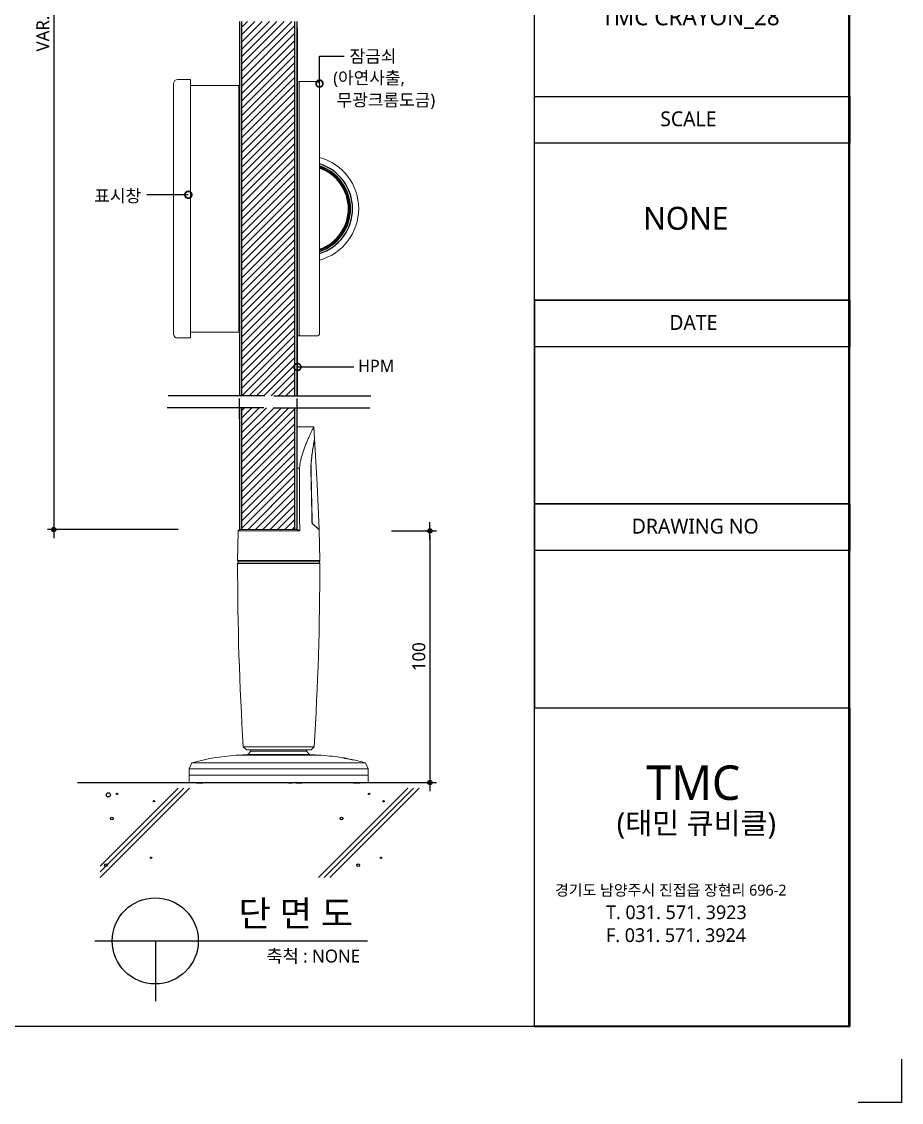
# Model space of a CAD drawing. Extents: x -256 to 8104, y -176 to 5714.
# Drawn here: x 6061 to 8104, y -176 to 2333 of the extents above; entities that cross this region are included whole.
import ezdxf
from ezdxf.enums import TextEntityAlignment as Align

# ---------------------------------------------------------------- set-up
doc = ezdxf.new("R2010")
doc.units = 0
doc.header["$LTSCALE"] = 30
doc.layers.get('0').update_dxf_attribs({"linetype": 'CONTINUOUS'})
doc.layers.get('DEFPOINTS').update_dxf_attribs({"linetype": 'CONTINUOUS'})
for name, color, linetype in [('C', 2, 'CONTINUOUS'), ('curior-0Line', 252, 'CONTINUOUS'), ('DIM', 7, 'CONTINUOUS'), ('FIN', 5, 'CONTINUOUS'), ('HAT', 8, 'CONTINUOUS'), ('TIT', 3, 'CONTINUOUS'), ('문자', 3, 'CONTINUOUS'), ('잠금쇠(회전형)', 4, 'CONTINUOUS'), ('치수', 1, 'CONTINUOUS'), ('판넬', 2, 'CONTINUOUS'), ('해치', 8, 'CONTINUOUS')]:
    doc.layers.add(name, color=color, linetype=linetype)
doc.styles.add('돋움', font='malgun.ttf')
doc.dimstyles.new('10', dxfattribs={"dimscale": 10, "dimtxt": 3, "dimasz": 1, "dimexe": 1.5, "dimexo": 2, "dimgap": 1, "dimtad": 1, "dimdec": 0, "dimlunit": 6, "dimtxsty": '돋움', "dimblk": 'DIMDOT', "dimcen": -1, "dimdle": 1.5, "dimclrt": 3, "dimazin": 3, "dimtfac": 1, "dimtdec": 0, "dimtix": 1, "dimtmove": 2, "dimatfit": 3, "dimldrblk": 'DIMDOT', "dimarcsym": 0})
pattern_1 = [(45, (70838.018, -6725.627), (-8.55643, 8.55643), [])]

# ---------------------------------------------------------------- blocks, each defined once
blk = doc.blocks.new('DIMDOT')
at = {"linetype": 'Continuous'}
blk.add_line((-2, 0), (2, 0), dxfattribs=at)
for radius in [0.5, 0.25]:
    blk.add_circle((0, 0), radius, dxfattribs=at)
blk = doc.blocks.new('*D763')
at = {"layer": 'DEFPOINTS', "color": 0}
for p in [(84800.2, -3232.6), (84491.5, -5535.8), (84800.2, -5535.8)]:
    blk.add_point(p, dxfattribs=at)
at = {"layer": 'DIM', "color": 0, "lineweight": -2, "ltscale": 10}
for p, q in [((84780.2, -3232.6), (84476.5, -3232.6)), ((84491.5, -3242.6), (84491.5, -5525.8)), ((84780.2, -5535.8), (84476.5, -5535.8))]:
    blk.add_line(p, q, dxfattribs=at)
at = {"layer": 'DIM', "color": 0, "lineweight": -2, "xscale": 10, "yscale": 10, "zscale": 10}
for p, rotation in [((84491.5, -3232.6), 90), ((84491.5, -5535.8), 270)]:
    blk.add_blockref('DIMDOT', p, dxfattribs=dict(at, rotation=rotation))
at = {"layer": 'DIM', "color": 3, "insert": (84466.2, -4384.2), "char_height": 30, "attachment_point": 5, "rotation": 90, "style": '돋움'}
blk.add_mtext('VAR.', dxfattribs=at)
blk = doc.blocks.new('A$C13EB2441')
for p, q in [((0.837, 7.375), (0.837, 14.115)), ((0.837, 6.74), (0.837, 0))]:
    blk.add_line(p, q)
blk = doc.blocks.new('_DOTSMALL')
at = {"color": 0, "linetype": 'ByBlock', "const_width": 0.5}
blk.add_lwpolyline([(-0.0625, 0, 1), (0.0625, 0, 1)], format="xyb", close=True, dxfattribs=at)
blk = doc.blocks.new('A$C63EC304E')
at = {"layer": '치수', "color": 1, "xscale": 2.5, "yscale": 2.5, "zscale": 2.5, "rotation": 234.3098741996962}
blk.add_blockref('_DOTSMALL', (0.31, 0.31), dxfattribs=at)
blk = doc.blocks.new('A$C2BC9653E')
at = {"layer": '치수', "xscale": 0.3333333333333333, "yscale": 0.3333333333333333, "zscale": 0.3333333333333333}
blk.add_blockref('A$C63EC304E', (0, 0), dxfattribs=at)
blk = doc.blocks.new('A$C7FC71301')
at = {"layer": '치수', "rotation": 180}
blk.add_blockref('A$C2BC9653E', (0.208, 0.208), dxfattribs=at)
blk = doc.blocks.new('A$C4A20372B')
at = {"layer": '치수'}
blk.add_blockref('A$C7FC71301', (0, 0), dxfattribs=at)
blk = doc.blocks.new('A$C566469F5')
at = {"layer": '치수'}
blk.add_blockref('A$C4A20372B', (0, 0), dxfattribs=at)
blk = doc.blocks.new('A$C7E317CD4')
at = {"layer": '해치', "xscale": 2, "yscale": 2, "zscale": 2}
blk.add_blockref('A$C566469F5', (0, 0), dxfattribs=at)
blk = doc.blocks.new('A$C601D7F27')
at = {"layer": '치수'}
blk.add_blockref('A$C7E317CD4', (0, 0), dxfattribs=at)
blk = doc.blocks.new('A$C38802C08')
at = {"layer": '치수'}
blk.add_blockref('A$C601D7F27', (0, 0), dxfattribs=at)
blk = doc.blocks.new('*D764')
at = {"layer": 'DEFPOINTS', "color": 0}
for p in [(85255.9, -5538.8), (85265.1, -6123.1), (85364.9, -6123.1)]:
    blk.add_point(p, dxfattribs=at)
at = {"layer": 'DIM', "color": 0, "lineweight": -2, "ltscale": 10}
for p, q in [((85275.9, -5538.8), (85379.9, -5538.8)), ((85364.9, -5548.8), (85364.9, -6113.1)), ((85285.1, -6123.1), (85379.9, -6123.1))]:
    blk.add_line(p, q, dxfattribs=at)
at = {"layer": 'DIM', "color": 0, "lineweight": -2, "xscale": 10, "yscale": 10, "zscale": 10}
for p, rotation in [((85364.9, -5538.8), 90), ((85364.9, -6123.1), 270)]:
    blk.add_blockref('DIMDOT', p, dxfattribs=dict(at, rotation=rotation))
at = {"layer": 'DIM', "color": 3, "insert": (85339.3, -5830.9), "char_height": 30, "attachment_point": 5, "rotation": 90, "style": '돋움'}
blk.add_mtext('100', dxfattribs=at)
blk = doc.blocks.new('CRAYON_28', base_point=(78355.6, -6689.9))
at = {"layer": 'HAT'}
h = blk.add_hatch(dxfattribs=at)
h.set_pattern_fill('ANSI31', color=256, scale=3.811219, style=0)
h.set_pattern_definition(pattern_1)
h.paths.add_polyline_path([(84989.7, -4791.4), (84927.7, -4791.4), (84927.7, -5225.4), (84989.7, -5225.4), (84989.7, -5121.1, -0.567825), (84989.7, -5117.7)])
h.paths.add_polyline_path([(85051.6, -4791.4), (84989.7, -4791.4), (84989.7, -5117.7, -0.582142), (84992.7, -5119.4), (85051.6, -5119.4)])
edge = h.paths.add_edge_path()
edge.add_line((85051.6, -5119.4), (84992.7, -5119.4))
edge.add_arc((84990.7, -5119.4), 1.99, -54.3099, 0, ccw=False)
edge.add_arc((84990.7, -5119.4), 1.99, 239.178, 305.6901, ccw=False)
edge.add_line((84989.7, -5121.1), (84989.7, -5225.4))
edge.add_line((84989.7, -5225.4), (85043.7, -5225.4))
edge.add_spline(control_points=[(85043.7, -5225.4), (85046.7, -5217.1), (85049.6, -5209.6), (85051.6, -5206)], knot_values=[0.152076, 0.152076, 0.152076, 0.152076, 0.673721, 0.673721, 0.673721, 0.673721], degree=3, periodic=0)
edge.add_line((85051.6, -5206), (85051.6, -5119.4))
h.paths.add_polyline_path([(84989.7, -4356.4), (84927.7, -4356.4), (84927.7, -4791.4), (84989.7, -4791.4)])
edge = h.paths.add_edge_path()
edge.add_line((85051.6, -4356.4), (85041.8, -4356.4))
edge.add_spline(control_points=[(85039.1, -4363.8), (85040, -4361.3), (85040.9, -4358.8), (85041.8, -4356.4)], knot_values=[0, 0, 0, 0, 0.152076, 0.152076, 0.152076, 0.152076], degree=3, periodic=0)
edge.add_line((85041.8, -4356.4), (84989.7, -4356.4))
edge.add_line((84989.7, -4356.4), (84989.7, -4791.4))
edge.add_line((84989.7, -4791.4), (85051.6, -4791.4))
edge.add_line((85051.6, -4791.4), (85051.6, -4356.4))
at = {"layer": 'HAT', "transparency": 33554687}
h = blk.add_hatch(dxfattribs=at)
h.set_pattern_fill('ANSI31', color=256, scale=3.811219, style=0)
h.set_pattern_definition(pattern_1)
h.paths.add_polyline_path([(84979.6, -5253.1), (84927.7, -5253.1), (84927.7, -5535.8), (84989.7, -5535.8), (84989.7, -5253.1)])
h.paths.add_polyline_path([(85051.6, -5253.1), (85000.7, -5253.1), (84989.7, -5253.1), (84989.7, -5535.8), (85051.6, -5535.8)])
blk.add_line((84546.7, -6123.1), (85379.7, -6123.1))
at = {"color": 2}
for p, q in [((86459.7, -6765.6), (86459.7, -6865.6)), ((86459.7, -6765.6), (86459.7, -6865.6)), ((86459.7, -6765.6), (86459.7, -6865.6)), ((86459.7, -6865.6), (86359.7, -6865.6)), ((86459.7, -6865.6), (86359.7, -6865.6)), ((86459.7, -6865.6), (86359.7, -6865.6))]:
    blk.add_line(p, q, dxfattribs=at)
for points in [[(78354.9, -1151.5), (85607.2, -1151.5), (85607.2, -6689.8), (78354.9, -6689.8)], [(78354.9, -1151.5), (85607.2, -1151.5), (85607.2, -6689.8), (78354.9, -6689.8)], [(78354.9, -1151.5), (86336.8, -1151.5), (86336.8, -6689.8), (78354.9, -6689.8)]]:
    blk.add_lwpolyline(points, close=True, dxfattribs=at)
at = {"layer": 'C'}
for p, q in [((84927.7, -4356.4), (84927.7, -5225.4)), ((85051.6, -5225.4), (85051.6, -4356.4)), ((84927.7, -5253.1), (84927.7, -5535.8)), ((85051.6, -5535.8), (85051.6, -5253.1))]:
    blk.add_line(p, q, dxfattribs=at)
at = {"layer": 'curior-0Line'}
blk.add_line((85607.2, -1151.5), (85607.2, -6689), dxfattribs=at)
for points in [[(86339.7, -1151.5), (85607.2, -1151.5), (85607.2, -6689.8), (86339.7, -6689.8)], [(85607.6, -4530.6), (86339.7, -4530.6), (86339.7, -4638.3), (85607.6, -4638.3)], [(85607.6, -5476.4), (86339.7, -5476.4), (86339.7, -5003.5), (85607.6, -5003.5)], [(85607.6, -5003.5), (86339.7, -5003.5), (86339.7, -5111.2), (85607.6, -5111.2)], [(85607.6, -5949.3), (86339.7, -5949.3), (86339.7, -5476.4), (85607.6, -5476.4)], [(85607.6, -5476.4), (86339.7, -5476.4), (86339.7, -5584.1), (85607.6, -5584.1)], [(86339.7, -6689), (85607.9, -6689), (85607.9, -5949.3), (86339.7, -5949.3)]]:
    blk.add_lwpolyline(points, close=True, dxfattribs=at)
at = {"layer": 'FIN', "color": 4, "linetype": 'Continuous', "lineweight": 15}
for p, q in [((85095.6, -5297.1), (85056.3, -5297.1)), ((85056.3, -5297.1), (85056.3, -5393.2)), ((85097.1, -5324.5), (85095.6, -5297.1)), ((84923, -5535.8), (84919.8, -5538.8)), ((84923, -5535.8), (85056.3, -5535.8)), ((85109.1, -5607.4), (85107.4, -5535.7)), ((84921.6, -5610.9), (85105.8, -5610.9)), ((84931.5, -6040.2), (84938.7, -6047.4)), ((85088.8, -6047.4), (85096, -6040.2)), ((85088.8, -6047.4), (84938.7, -6047.4)), ((84948.9, -6050.4), (84942.1, -6058.3)), ((85085.4, -6058.3), (84942.1, -6058.3)), ((84948.9, -6047.4), (84948.9, -6050.4)), ((84948.9, -6050.4), (85078.5, -6050.4)), ((85078.5, -6050.4), (85078.5, -6047.4)), ((85085.4, -6058.3), (85078.5, -6050.4)), ((84812.2, -6077.3), (84805.7, -6091.4)), ((84805.7, -6091.4), (84805.7, -6106)), ((85221.8, -6091.4), (85215.2, -6077.3)), ((85221.8, -6106), (85221.8, -6091.4)), ((84805.7, -6106), (84805.7, -6123.1)), ((85221.8, -6123.1), (85221.8, -6106)), ((84805.7, -6123.1), (85221.8, -6123.1))]:
    blk.add_line(p, q, dxfattribs=at)
at = {"layer": 'FIN', "linetype": 'Continuous', "lineweight": 15}
for p, q in [((85062, -5393.2), (85056.3, -5393.2)), ((85088.4, -5395.8), (85088.8, -5395.8)), ((85089.2, -5429.9), (85089.6, -5429.9)), ((85090.6, -5498.1), (85091.1, -5498.1)), ((85090.8, -5517.9), (85091.4, -5517.9)), ((85091, -5518.2), (85091.4, -5518.2)), ((85062.5, -5538.8), (84919.8, -5538.8)), ((85093.8, -5523.7), (85093.1, -5523.7)), ((85106.7, -5535.2), (85107.4, -5535.2)), ((85109.2, -5614.2), (84918.2, -5614.2)), ((84918.3, -5607.4), (85109.2, -5607.4)), ((84931.5, -6040.2), (85096, -6040.2)), ((85113.3, -6059.8), (84914.1, -6059.8)), ((84916.7, -6059.6), (85110.8, -6059.6)), ((85221.8, -6091.4), (84805.7, -6091.4)), ((84812.2, -6077.3), (85215.2, -6077.3)), ((85221.8, -6106), (84805.7, -6106)), ((84805.7, -6106), (85221.8, -6106)), ((84822.7, -6124.5), (84822.7, -6123.1)), ((84822.8, -6124.5), (84822.7, -6124.5)), ((84822.8, -6124.5), (84822.8, -6123.1)), ((84837.2, -6124.5), (84822.8, -6124.5)), ((84837.2, -6124.5), (84837.2, -6123.1)), ((84837.3, -6124.5), (84837.2, -6124.5)), ((84837.3, -6124.5), (84837.3, -6123.1)), ((85037.6, -6124.5), (85037.6, -6123.1)), ((85044.4, -6124.5), (85037.6, -6124.5)), ((85044.4, -6124.5), (85044.4, -6123.1)), ((85053.9, -6124.5), (85053.9, -6123.1)), ((85054, -6124.5), (85054, -6123.1)), ((85054.3, -6124.5), (85054.3, -6123.1)), ((85055, -6124.5), (85055, -6123.1)), ((85057.9, -6124.5), (85055, -6124.5)), ((85057.9, -6124.5), (85057.9, -6123.1)), ((85059, -6124.5), (85057.9, -6124.5)), ((85059, -6124.5), (85059, -6123.1)), ((85059.9, -6124.5), (85059, -6124.5)), ((85059.9, -6124.5), (85059.9, -6123.1)), ((85060.3, -6124.5), (85059.9, -6124.5)), ((85060.3, -6124.5), (85060.3, -6123.1)), ((85060.5, -6124.5), (85060.3, -6124.5)), ((85060.7, -6124.5), (85060.7, -6123.1)), ((85062.7, -6124.5), (85062.7, -6123.1)), ((85065.3, -6124.5), (85065.3, -6123.1)), ((85065.3, -6124.5), (85065.3, -6123.1)), ((85066.3, -6124.5), (85065.4, -6124.5)), ((85066.3, -6124.5), (85066.3, -6123.1)), ((85066.7, -6124.5), (85066.3, -6124.5)), ((85066.7, -6124.5), (85066.7, -6123.1)), ((85067.7, -6124.5), (85066.7, -6124.5)), ((85067.7, -6124.5), (85067.7, -6123.1)), ((85187.5, -6124.5), (85187.5, -6123.1)), ((85189.8, -6124.5), (85189.8, -6123.1)), ((85195, -6124.5), (85195, -6123.1)), ((85200.1, -6124.5), (85200.1, -6123.1)), ((85202.5, -6124.5), (85202.5, -6123.1))]:
    blk.add_line(p, q, dxfattribs=at)
at = {"layer": 'FIN', "color": 4, "linetype": 'Continuous', "lineweight": 15, "flags": 128}
for points in [[(85107.5, -5535.1), (85103.1, -5430.1), (85097.2, -5325.2)], [(84919.8, -5538.8), (84919.8, -5541.1), (84918.3, -5607.4)]]:
    blk.add_lwpolyline(points, dxfattribs=at)
at = {"layer": 'FIN', "color": 4, "linetype": 'Continuous', "lineweight": 15}
for centre, radius, start, end in [((84921.6, -5614.3), 3.41, 90, 179.3579), ((84921.7, -5607.5), 3.41, 179.2415, 270), ((91675.5, -5617.6), 6757.2, 179.97182, 183.58587), ((78638.8, -5626.6), 6470.4, 356.33536, 0.10965), ((85105.8, -5607.5), 3.41, 270, 0.7585), ((85105.8, -5614.3), 3.41, 0.6421, 90), ((84948.9, -6570.2), 511.5, 93.8991, 105.5006), ((84916.9, -6061.7), 2.05, 94.7479, 116.6788), ((84948.9, -6447.6), 389.3, 91.0115, 94.7479), ((85078.5, -6447.6), 389.3, 85.2521, 88.9885), ((85110.6, -6061.7), 2.05, 63.3212, 85.2521), ((85078.5, -6570.2), 511.5, 80.5831, 86.1009), ((85078.5, -6570.2), 511.5, 74.4994, 78.127)]:
    blk.add_arc(centre, radius, start, end, dxfattribs=at)
at = {"layer": 'FIN', "linetype": 'Continuous', "lineweight": 15}
for points, knots in [([(85062, -5393.2), (85062.3, -5390), (85063, -5383.5), (85064.9, -5373.9), (85067.4, -5364.5), (85070.3, -5355.1), (85073.5, -5345.9), (85077.1, -5337), (85080.7, -5328.3), (85084.3, -5320.3), (85087.7, -5313), (85090.6, -5307), (85093, -5302.3), (85094.5, -5299.2), (85095.4, -5297.4), (85095.5, -5297.2), (85095.6, -5297.1)], [0, 0, 0, 0, 0.0728557, 0.145726, 0.2204904, 0.2952636, 0.3731809, 0.4510923, 0.5310454, 0.610964, 0.6872809, 0.764789, 0.8294418, 0.895744, 0.9479363, 1, 1, 1, 1]), ([(85097.2, -5324.5), (85097.2, -5324.5), (85097.2, -5324.3), (85097, -5325.5), (85096.6, -5328), (85095.9, -5331.6), (85094.9, -5337), (85093.7, -5343.8), (85092.5, -5351), (85091, -5360.6), (85089.7, -5371.9), (85088.7, -5384.5), (85088.5, -5392), (85088.4, -5395.8)], [0, 0, 0, 0, 0.009684, 0.084411, 0.139342, 0.19575, 0.292674, 0.392034, 0.480465, 0.568929, 0.750269, 0.874667, 1, 1, 1, 1]), ([(85097.2, -5325.2), (85097.2, -5325.3), (85097.1, -5325.6), (85096.8, -5327.6), (85096.3, -5330.5), (85095.5, -5334.8), (85094.5, -5340.4), (85093.5, -5346.4), (85092.2, -5354.6), (85090.7, -5365.9), (85089.3, -5380.4), (85088.9, -5390.7), (85088.8, -5395.8)], [0, 0, 0, 0, 0.065081, 0.114014, 0.164283, 0.248685, 0.335215, 0.413903, 0.492623, 0.653874, 0.825661, 1, 1, 1, 1]), ([(85062.5, -5538.8), (85062.5, -5537.8), (85062.4, -5513), (85062.3, -5464.5), (85062.1, -5417), (85062, -5393.2)], [0, 0, 0, 0, 0.020119, 0.51001, 1, 1, 1, 1]), ([(85088.4, -5395.8), (85088.7, -5409.6), (85089.4, -5437.5), (85090.3, -5478.2), (85090.7, -5505.2), (85091, -5517.9)], [0, 0, 0, 0, 0.338608, 0.686805, 1, 1, 1, 1]), ([(85088.8, -5395.8), (85088.9, -5401.5), (85089.2, -5410), (85089.4, -5421.4), (85089.6, -5427.1), (85089.6, -5429.9)], [0, 0, 0, 0, 0.499998, 0.749999, 1, 1, 1, 1]), ([(85089.6, -5429.9), (85089.8, -5435.6), (85090, -5447), (85090.5, -5469.7), (85090.9, -5486.8), (85091.1, -5498.1)], [0, 0, 0, 0, 0.250195, 0.500389, 1, 1, 1, 1]), ([(85093.6, -5524.3), (85093.2, -5523.8), (85092.3, -5523), (85091.4, -5520.9), (85091, -5519.1), (85091, -5518.2), (85091, -5517.9)], [0, 0, 0, 0, 0.3337457, 0.6692692, 0.9101086, 1, 1, 1, 1]), ([(85091.4, -5518.2), (85091.5, -5518.8), (85091.6, -5520.1), (85092.2, -5521.7), (85093, -5522.9), (85093.5, -5523.5), (85093.8, -5523.7)], [0, 0, 0, 0, 0.257997, 0.515126, 0.793816, 1, 1, 1, 1]), ([(85093.6, -5524.3), (85095.3, -5525.7), (85098.8, -5528.5), (85103.1, -5532.1), (85105.8, -5534.4), (85107.1, -5535.5), (85107.6, -5535.9), (85107.4, -5535.8), (85107.4, -5535.7)], [0, 0, 0, 0, 0.2109513, 0.4254062, 0.683951, 0.8181289, 0.9522979, 1, 1, 1, 1]), ([(85093.8, -5523.7), (85095.8, -5525.3), (85099.9, -5528.7), (85104.2, -5532.3), (85107, -5534.7), (85107.3, -5535), (85107.4, -5535.1)], [0, 0, 0, 0, 0.25138, 0.508909, 0.760628, 1, 1, 1, 1]), ([(85054.3, -6124.5), (85054.2, -6124.5), (85054, -6124.5), (85054, -6124.5), (85054, -6124.5)], [0, 0, 0, 0, 0.557964, 1, 1, 1, 1]), ([(85055, -6124.5), (85054.9, -6124.5), (85054.6, -6124.5), (85054.4, -6124.5), (85054.3, -6124.5)], [0, 0, 0, 0, 0.561741, 1, 1, 1, 1]), ([(85062.7, -6124.5), (85062.3, -6124.5), (85061.6, -6124.5), (85061, -6124.5), (85060.7, -6124.5)], [0, 0, 0, 0, 0.560188, 1, 1, 1, 1]), ([(85065.3, -6124.5), (85064.8, -6124.5), (85063.9, -6124.5), (85063.1, -6124.5), (85062.7, -6124.5)], [0, 0, 0, 0, 0.559958, 1, 1, 1, 1]), ([(85189.8, -6124.5), (85189.1, -6124.5), (85187.7, -6124.5), (85187.5, -6124.5), (85187.5, -6124.5)], [0, 0, 0, 0, 0.558554, 1, 1, 1, 1]), ([(85191.8, -6124.5), (85191.1, -6124.5), (85189.8, -6124.5), (85188.9, -6124.5), (85188.5, -6124.5)], [0, 0, 0, 0, 0.558511, 1, 1, 1, 1]), ([(85195, -6124.5), (85193.9, -6124.5), (85192.1, -6124.5), (85190.5, -6124.5), (85189.8, -6124.5)], [0, 0, 0, 0, 0.559859, 1, 1, 1, 1]), ([(85200.1, -6124.5), (85199.3, -6124.5), (85197.7, -6124.5), (85195.8, -6124.5), (85195, -6124.5)], [0, 0, 0, 0, 0.558977, 1, 1, 1, 1]), ([(85202.5, -6124.5), (85202.4, -6124.5), (85202.2, -6124.5), (85200.8, -6124.5), (85200.1, -6124.5)], [0, 0, 0, 0, 0.559094, 1, 1, 1, 1])]:
    blk.add_open_spline(points, degree=3, knots=knots, dxfattribs=at)
at = {"layer": 'FIN', "color": 4, "linetype": 'Continuous', "lineweight": 15}
for points, knots in [([(85056.3, -5393.2), (85056.3, -5401.5), (85056.3, -5417.8), (85056.3, -5441.6), (85056.3, -5465.2), (85056.3, -5488.8), (85056.3, -5512.6), (85056.3, -5528.2), (85056.3, -5535.8)], [0, 0, 0, 0, 0.175429, 0.342116, 0.500062, 0.672632, 0.839276, 1, 1, 1, 1]), ([(85162.2, -6065.5), (85162.2, -6065.5), (85162.2, -6065.5), (85162.4, -6065.6), (85162.7, -6065.6), (85162.8, -6065.6)], [0, 0, 0, 0, 0.110152, 0.664814, 1, 1, 1, 1]), ([(85162.8, -6065.6), (85163, -6065.7), (85163.5, -6065.8), (85164.6, -6065.9), (85165.7, -6066.1), (85166.8, -6066.3), (85167.3, -6066.4), (85167.5, -6066.4)], [0, 0, 0, 0, 0.2159727, 0.4318558, 0.6498983, 0.8698049, 1, 1, 1, 1]), ([(85171.5, -6067.3), (85170.7, -6067.2), (85169.3, -6066.9), (85168, -6066.7), (85167.4, -6066.6)], [0, 0, 0, 0, 0.585266, 1, 1, 1, 1]), ([(85167.4, -6066.6), (85167.4, -6066.6), (85167.4, -6066.7), (85167.4, -6066.9), (85167.4, -6067)], [0, 0, 0, 0, 0.495973, 1, 1, 1, 1]), ([(85167.4, -6067), (85168, -6067.1), (85169.3, -6067.3), (85170.7, -6067.6), (85171.5, -6067.7)], [0, 0, 0, 0, 0.405872, 1, 1, 1, 1]), ([(85187.9, -6070.8), (85185, -6070.1), (85179.5, -6069), (85174.1, -6067.9), (85171.5, -6067.4)], [0, 0, 0, 0, 0.528575, 1, 1, 1, 1]), ([(85171.5, -6067.7), (85171.5, -6067.7), (85171.5, -6067.6), (85171.5, -6067.6), (85171.5, -6067.6)], [0, 0, 0, 0, 0.517301, 1, 1, 1, 1]), ([(85171.5, -6067.6), (85174.1, -6068.1), (85179.5, -6069.1), (85185, -6070.3), (85187.9, -6070.9)], [0, 0, 0, 0, 0.470682, 1, 1, 1, 1]), ([(85187.9, -6070.9), (85187.9, -6070.9), (85187.9, -6070.8), (85187.9, -6070.8), (85187.9, -6070.8)], [0, 0, 0, 0, 0.529757, 1, 1, 1, 1])]:
    blk.add_open_spline(points, degree=3, knots=knots, dxfattribs=at)
at = {"layer": 'FIN', "linetype": 'Continuous', "lineweight": 15}
for points in [[(85091.1, -5498.1), (85091.4, -5517.9)], [(85091.4, -5517.9), (85091.4, -5518.2)], [(85056.3, -5535.8), (85062.5, -5538.8)], [(85054.9, -6124.5), (85054.6, -6124.5)]]:
    blk.add_open_spline(points, degree=1, dxfattribs=at)
at = {"layer": 'FIN', "color": 4, "linetype": 'Continuous', "lineweight": 15}
for points in [[(85162.8, -6065.6), (85162.3, -6065.6)], [(85167.4, -6066.5), (85171.7, -6067.3)], [(85171.5, -6067.2), (85171.8, -6067.3)]]:
    blk.add_open_spline(points, degree=1, dxfattribs=at)
at = {"layer": 'HAT'}
for radius, start, end in [(109.2, 287.404, 72.596), (104.4, 288.2251, 71.7749), (101.6, 288.7568, 71.2432), (99.7, 289.1292, 70.8708)]:
    blk.add_arc((85076.1, -4790.9), radius, start, end, dxfattribs=at)
at = {"layer": 'TIT', "color": 7}
for p, q in [((84587, -6490.7), (85219.7, -6490.7)), ((84727.3, -6490.7), (84727.3, -6630.7))]:
    blk.add_line(p, q, dxfattribs=at)
blk.add_circle((84727, -6490.7), 100, dxfattribs=at)
at = {"layer": '잠금쇠(회전형)', "linetype": 'Continuous', "lineweight": 15}
for p, q in [((84779.2, -4490.8), (84808.6, -4490.8)), ((84808.6, -4490.8), (84808.6, -5091)), ((84769.7, -4499.4), (84769.7, -5082.4)), ((84921.1, -4504.4), (84808.6, -4504.4)), ((84921.1, -4504.4), (84921.1, -5077.5)), ((84923, -5074.8), (84923, -4507)), ((85056.3, -4500.3), (85056.3, -5086.3)), ((85061.1, -4495.5), (85102.1, -4495.5)), ((85061.1, -5086.3), (85061.1, -4495.5)), ((85108.8, -4502.2), (85108.8, -5079.6)), ((85164.8, -4901.8), (85164.8, -4901.9)), ((84808.6, -5091), (84779.2, -5091)), ((84921.1, -5077.5), (84808.6, -5077.5)), ((85102.1, -5086.3), (85061.1, -5086.3))]:
    blk.add_line(p, q, dxfattribs=at)
for centre, radius, start, end in [((84779.2, -4500.3), 9.53, 90, 174.5584), ((84920.1, -4507), 2.86, 0, 69.2996), ((85061.1, -4500.3), 4.76, 90, 180), ((85102.1, -4502.2), 6.67, 0, 90), ((85076.1, -4790.9), 123.5, 285.3368, 74.6632), ((84779.2, -5081.5), 9.53, 185.4416, 270), ((84920.1, -5074.8), 2.86, 290.7004, 0), ((85061.1, -5081.5), 4.76, 180, 270), ((85102.1, -5079.6), 6.67, 270, 0)]:
    blk.add_arc(centre, radius, start, end, dxfattribs=at)
at = {"layer": '치수'}
for p, q in [((85108.5, -4500.4), (85108.5, -4436.7)), ((85108.5, -4436.7), (85165.9, -4436.7)), ((84803.9, -4758.4), (84707.3, -4758.4)), ((85056.3, -5158.2), (85188.1, -5158.2))]:
    blk.add_line(p, q, dxfattribs=at)
at = {"layer": '판넬', "color": 1}
for p, q in [((84923, -4356.4), (84923, -5225.4)), ((85056.3, -5225.4), (85056.3, -4356.4)), ((85056.3, -4370.6), (85056.3, -5225.4)), ((84923, -5278.8), (84923, -5231.8)), ((85056.3, -5278.8), (85056.3, -5231.8)), ((84923, -5253.1), (84923, -5535.8)), ((85056.3, -5535.8), (85056.3, -5253.1))]:
    blk.add_line(p, q, dxfattribs=at)
at = {"layer": '해치', "color": 2}
for p, q in [((84598.8, -6330.4), (84793.4, -6135.9)), ((85119.1, -6343.6), (85326.8, -6135.9))]:
    blk.add_line(p, q, dxfattribs=at)
at = {"layer": '해치'}
for p, q in [((84598.8, -6317.1), (84780.1, -6135.9)), ((84598.8, -6343.6), (84806.6, -6135.9)), ((85105.8, -6343.6), (85313.6, -6135.9)), ((85132.3, -6343.6), (85340.1, -6135.9))]:
    blk.add_line(p, q, dxfattribs=at)
for centre, radius in [((84618.3, -6151.7), 4.8), ((84638.1, -6149.4), 1.6), ((84723.9, -6166.5), 1.6), ((85223.8, -6149.4), 1.6), ((85257.4, -6166.5), 1.6), ((84626.3, -6206.5), 3.2), ((85159.8, -6206.5), 3.2), ((84717.5, -6297.6), 1.6), ((85251, -6297.6), 1.6), ((84612.5, -6315.2), 3.2), ((85198.2, -6315.2), 3.2)]:
    blk.add_circle(centre, radius, dxfattribs=at)
at = {"xscale": 33.34816454184198, "yscale": 33.34816454184198, "zscale": 33.34816454184198, "rotation": 270}
for p in [(84756.7, -5197.5), (84754.8, -5225.2)]:
    blk.add_blockref('A$C13EB2441', p, dxfattribs=at)
at = {"layer": '해치', "xscale": -19.0560940239097, "yscale": 19.0560940239097, "zscale": 19.0560940239097}
for p in [(85112.5, -4504.3), (84807.9, -4762.4)]:
    blk.add_blockref('A$C38802C08', p, dxfattribs=at)
at = {"layer": '해치', "xscale": -19.0560940239097, "yscale": 19.0560940239097, "zscale": 19.0560940239097, "rotation": 180}
blk.add_blockref('A$C38802C08', (85053.3, -5154.3), dxfattribs=at)
at = {"layer": 'curior-0Line', "color": 3, "width": 510.128, "attachment_point": 1}
for s, insert, char_height in [('{\\f맑은 고딕;TMC CRAYON_28}', (85763.3, -4325), 40), ('{\\f맑은 고딕|c129|p50;\\C3;NONE\\C0;}', (85860.2, -4786.5), 53.161)]:
    blk.add_mtext(s, dxfattribs=dict(at, insert=insert, char_height=char_height))
at = {"layer": 'curior-0Line', "color": 8, "char_height": 34.554, "attachment_point": 1}
for s, insert, width in [('{\\fMalgun Gothic|b0|i0|c129|p50;\\C0;SCALE}', (85899.8, -4564.8), 191.895), ('{\\fMalgun Gothic|b0|i0|c129|p50;\\C0;DATE}', (85920.8, -5037.7), 397.448), ('{\\fMalgun Gothic|b0|i0|c129|p50;\\C0;DRAWING NO}', (85833.6, -5510.6), 453.028)]:
    blk.add_mtext(s, dxfattribs=dict(at, insert=insert, width=width))
at = {"layer": 'TIT', "style": '돋움'}
for s, height, p in [('(태민 큐비클)', 50, (86168.6, -6242.3)), ('단 면 도', 60, (85186.8, -6457.1))]:
    blk.add_text(s, height=height, dxfattribs=at).set_placement(p, align=Align.RIGHT)
blk.add_text('축척 : NONE', height=30, dxfattribs=at).set_placement((84985.1, -6540.9))
at = {"layer": '문자', "style": '돋움'}
for s, p in [('잠금쇠', (85232.7, -4436.5)), ('무광크롬도금)', (85262.7, -4539.8)), ('표시창', (84639.9, -4760.7))]:
    blk.add_text(s, height=28.9, dxfattribs=at).set_placement(p, align=Align.MIDDLE)
at = {"layer": '문자', "color": 3, "style": '돋움'}
blk.add_text('(아연사출,', height=28.9, dxfattribs=at).set_placement((85223.5, -4488.4), align=Align.MIDDLE)
at = {"layer": '문자', "style": '돋움'}
blk.add_text('HPM', height=28.58, dxfattribs=at).set_placement((85198.3, -5170.1))
at = {"layer": '문자', "color": 3, "style": '돋움'}
blk.add_text('TMC', height=80, dxfattribs=at).set_placement((86085.5, -6163.4), align=Align.RIGHT)
at = {"layer": '문자', "color": 3, "insert": (85655.3, -6360.1), "char_height": 25.517, "width": 722.929, "attachment_point": 1}
blk.add_mtext('{\\f맑은 고딕|c129|p50;\\C256;경기도 남양주시 진접읍 장현리 696-2}', dxfattribs=at)
at = {"layer": '문자', "insert": (85763.1, -6408.3), "char_height": 31.896, "width": 581.466, "attachment_point": 1}
blk.add_mtext('{\\f맑은 고딕|c129|p50;\\C0; \\C256;T. 031. 571. 3923\\f굴림|c129|p50;       \\P\\f맑은 고딕|c129|p50; F. 031. 571. 3924\\C0;}', dxfattribs=at)
at = {"layer": 'DIM', "ltscale": 10}
for base, p1, p2, text, picture, middle in [((84491.5, -5535.8), (84800.2, -3232.6), (84800.2, -5535.8), 'VAR.', '*D763', (84466.2, -4384.2)), ((85364.9, -6123.1), (85255.9, -5538.8), (85265.1, -6123.1), '100', '*D764', (85339.3, -5830.9))]:
    dim = blk.add_linear_dim(base=base, p1=p1, p2=p2, angle=90, text=text, dimstyle='10', override={"dimtxsty": '돋움'}, dxfattribs=at)
    dim.commit()
    dim.dimension.update_dxf_attribs({"geometry": picture, "text_midpoint": middle})

msp = doc.modelspace()

# ---------------------------------------------------------------- block references
msp.add_blockref('CRAYON_28', (0, 0))

doc.saveas('drawing.dxf')
